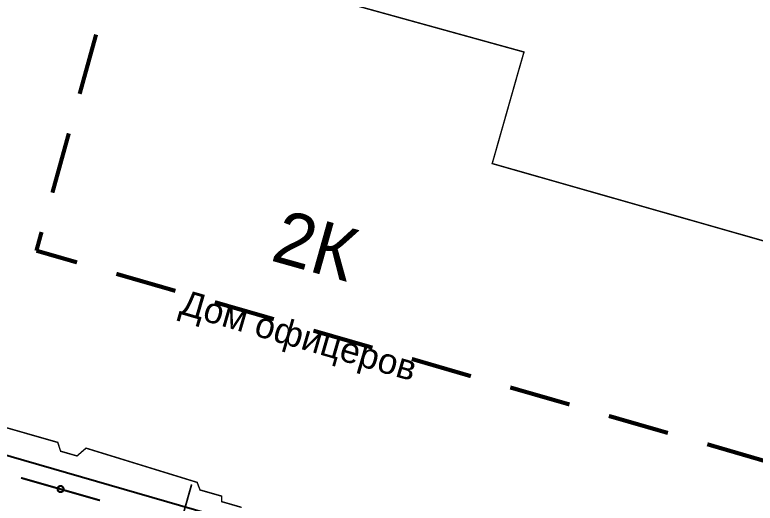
# Model space of a CAD drawing. Extents: x -2634 to -2115, y -2142 to -1393.
# Drawn here: x -2377.76 to -2341.65, y -1531.88 to -1508.05 of the extents above; entities that cross this region are included whole.
import ezdxf

# ---------------------------------------------------------------- set-up
doc = ezdxf.new("R2010")
doc.units = 0
doc.header["$MEASUREMENT"] = 0
for name, color, linetype in [('500_Линии_-Линии_связ', 7, 'Continuous'), ('500_Строен-Здания', 7, 'Continuous'), ('500_Трубоп-Водопровод', 7, 'Continuous'), ('Красные_ли-Красные_ли', 7, 'Continuous'), ('Красные_ли-Линии_регу', 7, 'Continuous')]:
    doc.layers.add(name, color=color, linetype=linetype)
doc.styles.add('TARIAL', font='Arial')

msp = doc.modelspace()

# ---------------------------------------------------------------- linework, layer by layer
at = {"layer": '500_Линии_-Линии_связ', "color": 0, "const_width": 0.1}
msp.add_lwpolyline([(-2377.46, -1530.64), (-2373.61, -1531.74)], dxfattribs=at)
msp.add_lwpolyline([(-2375.49, -1531.04), (-2375.43, -1531.08), (-2375.39, -1531.15), (-2375.39, -1531.23), (-2375.43, -1531.3), (-2375.5, -1531.33), (-2375.57, -1531.33), (-2375.64, -1531.29), (-2375.68, -1531.23), (-2375.68, -1531.15), (-2375.64, -1531.08), (-2375.57, -1531.04)], close=True, dxfattribs=at)
at = {"layer": '500_Строен-Здания', "color": 0, "const_width": 0.07}
for points in [[(-2336.38, -1520.47), (-2354.48, -1515.31), (-2353.21, -1510.84), (-2352.93, -1509.87), (-2363.53, -1506.94)], [(-2381.37, -1527.28), (-2375.67, -1528.91), (-2375.53, -1529.34), (-2374.73, -1529.57), (-2374.29, -1529.19), (-2368.87, -1530.86), (-2368.73, -1531.23), (-2367.68, -1531.53), (-2367.67, -1531.8), (-2366.7, -1532.08)]]:
    msp.add_lwpolyline(points, dxfattribs=at)
at = {"layer": '500_Трубоп-Водопровод', "color": 94, "const_width": 0.085}
msp.add_lwpolyline([(-2369.14, -1530.96), (-2370.23, -1534.81)], dxfattribs=at)
at = {"layer": 'Красные_ли-Красные_ли', "color": 12}
msp.add_line((-2225.04, -1573.75), (-2388.99, -1526.42), dxfattribs=at)
at = {"layer": 'Красные_ли-Линии_регу', "color": 0, "const_width": 0.2}
for points in [[(-2373.8, -1509.02), (-2374.6, -1511.91)], [(-2375.13, -1513.84), (-2375.93, -1516.73)], [(-2376.46, -1518.65), (-2376.71, -1519.56)], [(-2376.71, -1519.56), (-2374.73, -1520.13)], [(-2372.81, -1520.69), (-2369.93, -1521.52)], [(-2368.01, -1522.07), (-2365.13, -1522.9)], [(-2363.2, -1523.46), (-2360.32, -1524.29)], [(-2358.4, -1524.84), (-2355.52, -1525.68)], [(-2353.6, -1526.23), (-2350.71, -1527.06)], [(-2348.79, -1527.62), (-2345.91, -1528.45)], [(-2343.99, -1529), (-2341.11, -1529.84)]]:
    msp.add_lwpolyline(points, dxfattribs=at)

# ---------------------------------------------------------------- texts
at = {"layer": '500_Строен-Здания', "color": 5}
msp.add_text('2К', height=2.59, rotation=344.32, dxfattribs=at).set_placement((-2365.35, -1520.02))
at = {"layer": '500_Строен-Здания', "color": 5, "style": 'TARIAL'}
msp.add_text(' Дом офицеров', height=1.23, rotation=343.81, dxfattribs=at).set_placement((-2370.24, -1522.49))

doc.saveas('drawing.dxf')
